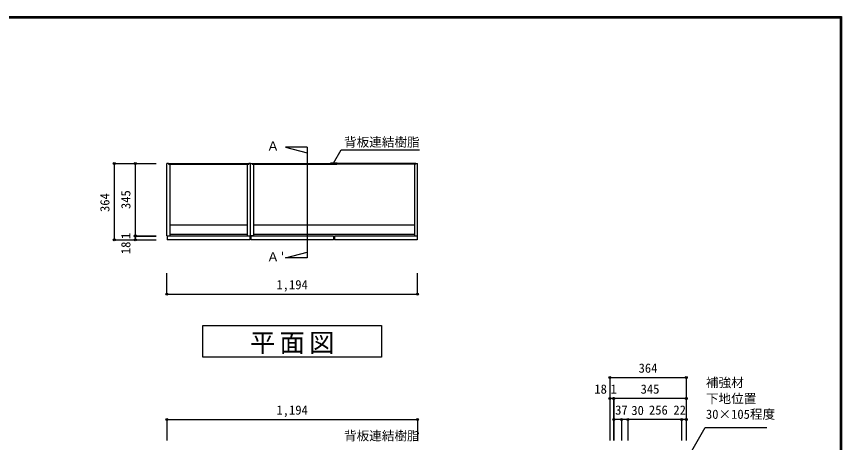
# Model space of a CAD drawing. Units: millimetres at full size, sheet at 1:20; some dimension numbers follow another scale. Extents: x -3893 to 3907, y -2871 to 2783.
# Drawn here: x -22 to 3907, y 753 to 2783 of the extents above; entities that cross this region are included whole.
import ezdxf
from ezdxf.enums import TextEntityAlignment as Align

# ---------------------------------------------------------------- set-up
doc = ezdxf.new("R2010")
doc.units = ezdxf.units.MM
doc.header["$LTSCALE"] = 20
doc.header["$PDMODE"] = 32
doc.header["$PDSIZE"] = 10
for name, color, linetype in [('0-1_本体', 2, 'Continuous'), ('0-2_扉', 2, 'Continuous'), ('0-4_棚', 3, 'Continuous'), ('0-7_', 7, 'Continuous'), ('0-A_文字', 7, 'Continuous'), ('0-B_寸法', 4, 'Continuous'), ('F-1_枠', 6, 'Continuous')]:
    doc.layers.add(name, color=color, linetype=linetype)
doc.styles.add('ＭＳ ゴシック', font='')
doc.styles.get('ＭＳ ゴシック').set_extended_font_data('MS Gothic')

msp = doc.modelspace()

# ---------------------------------------------------------------- linework, layer by layer
at = {"layer": '0-1_本体'}
for p, q in [((693.91, 1738.06), (693.91, 2083.06)), ((701.91, 2083.06), (693.91, 2083.06)), ((701.91, 2083.06), (701.91, 2080.06)), ((1879.91, 2083.06), (1887.91, 2083.06)), ((701.91, 2081.56), (1083.91, 2081.56)), ((701.91, 2080.06), (1083.91, 2080.06)), ((708.91, 2080.06), (708.91, 1738.06)), ((1076.91, 2080.06), (1076.91, 1738.06)), ((1099.91, 2081.56), (1484.41, 2081.56)), ((1106.91, 2080.06), (1106.91, 1738.06)), ((1879.91, 2081.56), (1495.41, 2081.56)), ((1872.91, 2080.06), (1872.91, 1738.06)), ((693.91, 1738.06), (708.91, 1738.06)), ((1076.91, 1738.06), (1091.91, 1738.06))]:
    msp.add_line(p, q, dxfattribs=at)
at = {"layer": '0-1_本体', "color": 7}
for p, q in [((701.91, 2083.06), (1083.91, 2083.06)), ((1099.91, 2083.06), (1484.41, 2083.06)), ((1879.91, 2083.06), (1495.41, 2083.06))]:
    msp.add_line(p, q, dxfattribs=at)
at = {"layer": '0-1_本体'}
for points in [[(1091.91, 2083.06), (1083.91, 2083.06), (1083.91, 2080.06)], [(1106.91, 1738.06), (1091.91, 1738.06), (1091.91, 2083.06)], [(1091.91, 2083.06), (1099.91, 2083.06), (1099.91, 2080.06), (1484.41, 2080.06)], [(1879.91, 2083.06), (1879.91, 2080.06), (1495.41, 2080.06)], [(1872.91, 1738.06), (1887.91, 1738.06), (1887.91, 2083.06)]]:
    msp.add_lwpolyline(points, dxfattribs=at)
at = {"layer": '0-2_扉'}
for p, q in [((1487.91, 1737.06), (1487.91, 1719.06)), ((1885.91, 1737.06), (1491.91, 1737.06)), ((1491.91, 1737.06), (1491.91, 1719.06)), ((1885.91, 1737.06), (1885.91, 1719.06)), ((1487.91, 1719.06), (1093.91, 1719.06)), ((1885.91, 1719.06), (1491.91, 1719.06))]:
    msp.add_line(p, q, dxfattribs=at)
for points in [[(1089.91, 1737.06), (695.91, 1737.06), (695.91, 1719.06)], [(1089.91, 1737.06), (1089.91, 1719.06), (695.91, 1719.06)], [(1487.91, 1737.06), (1093.91, 1737.06), (1093.91, 1719.06)]]:
    msp.add_lwpolyline(points, dxfattribs=at)
at = {"layer": '0-4_棚'}
for p, q in [((708.91, 1790.06), (1076.91, 1790.06)), ((1106.91, 1790.06), (1872.91, 1790.06)), ((708.91, 1745.06), (1076.91, 1745.06)), ((1106.91, 1745.06), (1872.91, 1745.06))]:
    msp.add_line(p, q, dxfattribs=at)
at = {"layer": '0-7_'}
for p, q in [((1473.91, 2083.56), (1473.91, 2083.06)), ((1473.91, 2083.06), (1484.41, 2083.06)), ((1505.41, 2084.06), (1474.41, 2084.06)), ((1484.41, 2080.06), (1484.41, 2083.06)), ((1485.41, 2083.06), (1494.41, 2083.06)), ((1485.41, 2080.06), (1485.41, 2083.06)), ((1494.41, 2080.06), (1494.41, 2083.06)), ((1495.41, 2080.06), (1495.41, 2083.06)), ((1495.41, 2083.06), (1505.91, 2083.06)), ((1505.91, 2083.56), (1505.91, 2083.06)), ((1475.91, 2080.06), (1484.41, 2080.06)), ((1475.91, 2079.56), (1475.91, 2080.06)), ((1503.41, 2079.06), (1476.41, 2079.06)), ((1485.41, 2080.06), (1494.41, 2080.06)), ((1495.41, 2080.06), (1503.91, 2080.06)), ((1503.91, 2079.56), (1503.91, 2080.06))]:
    msp.add_line(p, q, dxfattribs=at)
for centre, start, end in [((1474.41, 2083.56), 90, 180), ((1505.41, 2083.56), 0, 90), ((1476.41, 2079.56), 180, 270), ((1503.41, 2079.56), 270, 0)]:
    msp.add_arc(centre, 0.5, start, end, dxfattribs=at)
at = {"layer": '0-A_文字'}
for p, q in [((1362.55, 2160.63), (1362.55, 1632.5)), ((1487.9, 2083.58), (1524.76, 2147.43)), ((1524.76, 2147.43), (1897.9, 2147.43)), ((1259.68, 1632.5), (1362.55, 1660.06)), ((1362.55, 1632.5), (1259.68, 1632.5))]:
    msp.add_line(p, q, dxfattribs=at)
for points in [[(1362.55, 2160.63), (1259.68, 2160.63), (1362.55, 2133.06)], [(3180.88, 690.87), (3257.91, 824.29), (3550.93, 824.29)]]:
    msp.add_lwpolyline(points, dxfattribs=at)
msp.add_lwpolyline([(865.91, 1310.06), (1715.91, 1310.06), (1715.91, 1160.06), (865.91, 1160.06)], close=True, dxfattribs=at)
at = {"layer": '0-B_寸法'}
for p, q in [((443.91, 2083.06), (643.91, 2083.06)), ((443.91, 2083.06), (443.91, 1719.06)), ((543.91, 2083.06), (543.91, 1719.06)), ((543.91, 1738.06), (643.91, 1738.06)), ((543.91, 1737.06), (643.91, 1737.06)), ((443.91, 1719.06), (643.91, 1719.06)), ((693.91, 1460.06), (693.91, 1560.06)), ((1887.91, 1460.06), (1887.91, 1560.06)), ((693.91, 1460.06), (1887.91, 1460.06)), ((2803.4, 1062.33), (2803.4, 962.33)), ((2803.4, 1062.33), (3167.4, 1062.33)), ((3167.4, 1062.33), (3167.4, 962.33)), ((2803.4, 962.33), (2803.4, 762.33)), ((2821.4, 962.33), (2803.4, 962.33)), ((2822.4, 962.33), (2821.4, 962.33)), ((2821.4, 962.33), (2821.4, 762.33)), ((2822.4, 962.33), (2822.4, 862.33)), ((3167.4, 962.33), (2822.4, 962.33)), ((3167.4, 962.33), (3167.4, 862.33)), ((693.91, 862.33), (1887.91, 862.33)), ((693.91, 862.33), (693.91, 762.33)), ((1887.91, 862.33), (1887.91, 762.33)), ((2822.4, 862.33), (2822.4, 762.33)), ((2859.4, 862.33), (2822.4, 862.33)), ((2859.4, 862.33), (2859.4, 762.33)), ((2889.4, 862.33), (2859.4, 862.33)), ((2889.4, 862.33), (2889.4, 762.33)), ((3145.4, 862.33), (2889.4, 862.33)), ((3145.4, 862.33), (3145.4, 762.33)), ((3167.4, 862.33), (3145.4, 862.33)), ((3167.4, 862.33), (3167.4, 762.33))]:
    msp.add_line(p, q, dxfattribs=at)
at = {"layer": '0-B_寸法', "color": 7}
for p in [(443.91, 2083.06), (543.91, 2083.06), (543.91, 1738.06), (543.91, 1737.06), (443.91, 1719.06), (543.91, 1719.06), (693.91, 1460.06), (1887.91, 1460.06), (2803.4, 1062.33), (3167.4, 1062.33), (2803.4, 962.33), (2821.4, 962.33), (2822.4, 962.33), (3167.4, 962.33), (693.91, 862.33), (1887.91, 862.33), (2822.4, 862.33), (2859.4, 862.33), (2889.4, 862.33), (3145.4, 862.33), (3167.4, 862.33)]:
    msp.add_point(p, dxfattribs=at)
at = {"layer": 'F-1_枠'}
for p, q in [((-3893.39, 2783.33), (3906.61, 2783.33)), ((-3893.39, 2780), (3906.61, 2780)), ((-3893.39, 2776.67), (3906.61, 2776.67)), ((3899.95, 2783.33), (3899.95, -2803.33)), ((3903.28, 2783.33), (3903.28, -2803.33)), ((3906.61, 2783.33), (3906.61, -2803.33))]:
    msp.add_line(p, q, dxfattribs=at)

# ---------------------------------------------------------------- texts
at = {"layer": '0-A_文字', "style": 'ＭＳ ゴシック'}
for s, p in [('背板連結樹脂', (1537.9, 2149.56)), ('Ａ ', (1169.68, 2130.63)), ("Ａ'", (1169.68, 1602.5)), ('補強材', (3261.14, 1003.7)), ('下地位置', (3261.14, 927.08)), ('30×105程度', (3261.14, 852.54)), ('背板連結樹脂', (1537.9, 749.76))]:
    msp.add_text(s, height=43.99, dxfattribs=at).set_placement(p, align=Align.BOTTOM_LEFT)
at = {"layer": '0-A_文字', "insert": (1090.91, 1175.06), "char_height": 87.98, "attachment_point": 7, "style": 'ＭＳ ゴシック'}
msp.add_mtext('\\T1.17;平面図', dxfattribs=at)
at = {"layer": '0-B_寸法', "color": 7, "style": 'ＭＳ ゴシック'}
for s, p in [('364', (433.91, 1851.56)), ('345', (533.91, 1865.56)), ('1', (533.91, 1722.56)), ('18', (533.91, 1650.65))]:
    msp.add_text(s, height=43.99, rotation=90, dxfattribs=at).set_placement(p, align=Align.BOTTOM_LEFT)
for s, p in [('1,194', (1215.91, 1470.06)), ('364', (2940.4, 1072.33)), ('18', (2729.63, 972.33)), ('1', (2806.9, 972.33)), ('345', (2949.9, 972.33)), ('1,194', (1215.91, 872.33)), ('37', (2828.75, 872.33)), ('30', (2905.74, 870.72)), ('256', (2989.75, 872.33)), ('22', (3105.97, 872.33))]:
    msp.add_text(s, height=43.99, dxfattribs=at).set_placement(p, align=Align.BOTTOM_LEFT)

doc.saveas('drawing.dxf')
